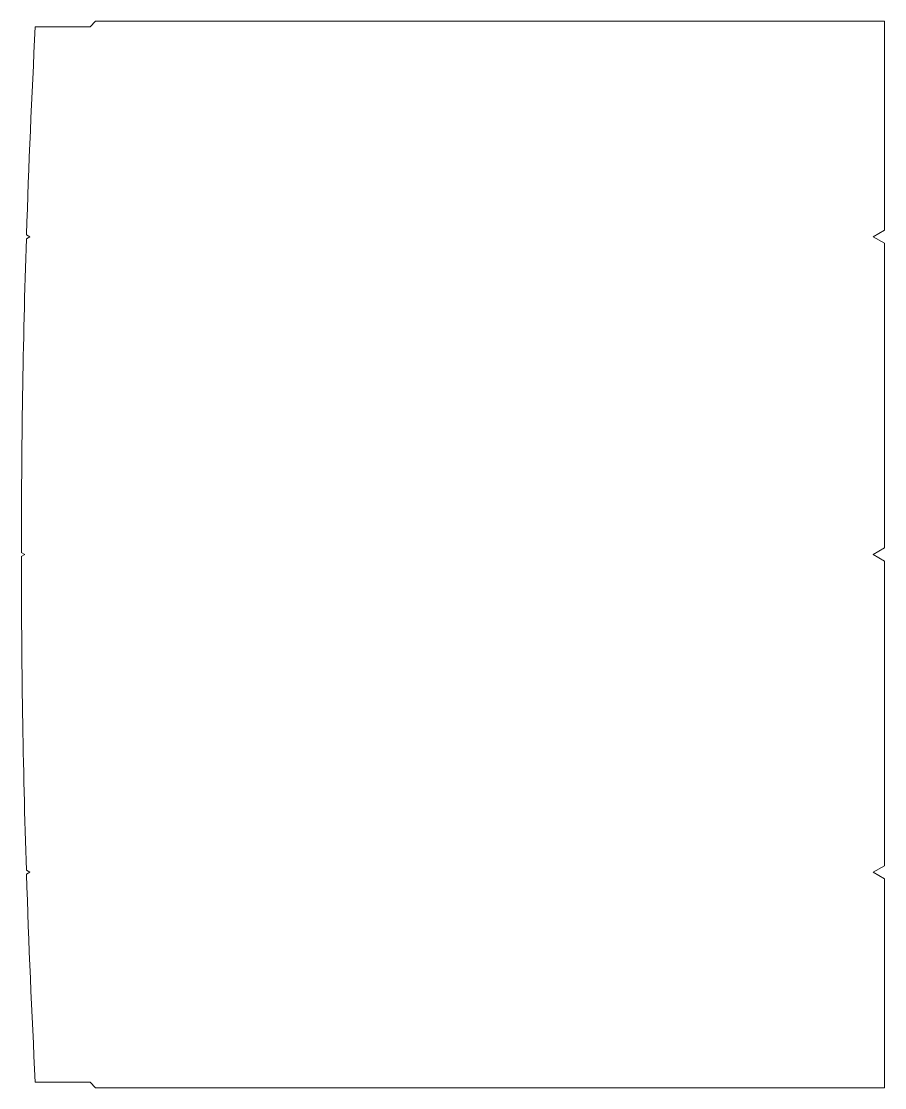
# Model space of a CAD drawing. Extents: x -546 to 59, y 1663 to 2411.
import ezdxf

# ---------------------------------------------------------------- set-up
doc = ezdxf.new("R2010")
doc.units = 0

msp = doc.modelspace()

# ---------------------------------------------------------------- linework, layer by layer
at = {"color": 7, "lineweight": 13}
for p, q in [((-536.06, 2407.2), (-497.61, 2407.2)), ((-497.61, 2407.2), (-493.86, 2410.95)), ((59.14, 2410.95), (-493.86, 2410.95)), ((59.14, 2410.95), (59.14, 2264.56)), ((-542.35, 2258.5), (-539.85, 2259.95)), ((-539.85, 2259.95), (-542.26, 2261.34)), ((51.14, 2259.95), (59.14, 2264.56)), ((51.14, 2259.95), (59.14, 2255.33)), ((59.14, 2255.33), (59.14, 2041.81)), ((51.14, 2037.2), (59.14, 2041.81)), ((-543.36, 2037.2), (-545.86, 2038.64)), ((-545.86, 2035.75), (-543.36, 2037.2)), ((59.14, 2032.58), (51.14, 2037.2)), ((59.14, 2032.58), (59.14, 1819.06)), ((51.14, 1814.45), (59.14, 1819.06)), ((-539.85, 1814.45), (-542.35, 1815.89)), ((-542.26, 1813.05), (-539.85, 1814.45)), ((59.14, 1809.83), (51.14, 1814.45)), ((59.14, 1809.83), (59.14, 1663.45)), ((-497.61, 1667.2), (-536.06, 1667.2)), ((-493.86, 1663.45), (-497.61, 1667.2)), ((59.14, 1663.45), (-493.86, 1663.45))]:
    msp.add_line(p, q, dxfattribs=at)
for start, end in [(176.965522, 178.162294), (178.185544, 179.988174), (180.011827, 181.814458), (181.837701, 183.03448)]:
    msp.add_arc((6443.6, 2037.2), 6989.45, start, end, dxfattribs=at)

doc.saveas('drawing.dxf')
